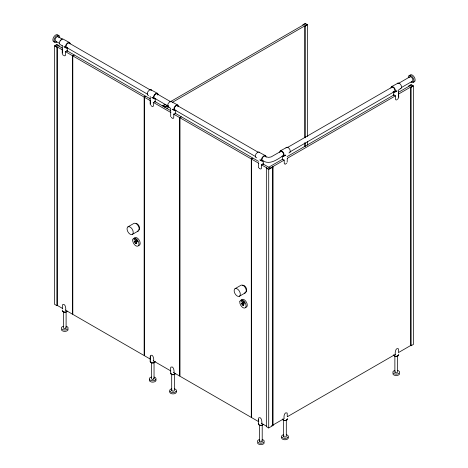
<?xml version="1.0" encoding="UTF-8"?>
<svg xmlns="http://www.w3.org/2000/svg" width="468" height="468" viewBox="0 0 468 468"><rect width="100%" height="100%" fill="white"/><g stroke="black" fill="none" stroke-linecap="round" stroke-linejoin="round"><path stroke-width="0.7" d="M287.165 162.174L287.293 158.184M279.607 152.352L280.268 150.889L287.188 147.174C289.271 147.724 290.704 150.21 290.142 152.293L288.92 152.995M390.868 88.119L391.529 86.65L398.449 82.941C400.532 83.491 401.965 85.977 401.404 88.054L398.578 89.967L398.748 97.531M170.68 367.848L170.843 367.152C173.657 365.508 174.377 371.352 174.008 372.692M258.394 162.952L258.529 166.941M263.092 163.975L261.542 164.871L261.384 168.591L260.928 168.995L259.956 168.813M258.529 421.487L258.5 418.55M62.425 49.807L62.396 52.919M67.117 50.837L65.573 51.732L65.415 55.446L64.76 55.867L63.666 55.435M62.425 308.266L62.554 304.633C65.374 302.989 66.087 308.833 65.725 310.173M150.363 100.579L150.491 104.569M155.06 101.609L153.51 102.498L153.352 106.218L152.24 106.575L150.948 105.505M175.406 113.355L173.862 114.251L173.698 117.965L173.242 118.375L172.271 118.188M150.363 359.038L150.491 355.405C153.311 353.755 154.03 359.599 153.662 360.945M398.426 97.941L397.771 99.117M66.105 312.068L66.105 328.062L64.76 328.84L63.414 328.062L63.414 311.337M154.042 362.109L154.042 378.834L152.697 379.612L151.351 378.834L151.351 362.109M174.388 373.856L174.388 390.581L173.043 391.359L171.697 390.581L172.089 390.031M262.209 424.558L262.209 441.283L260.863 442.061L259.518 441.283L259.91 440.733M286.305 419.714L286.305 436.439L284.959 437.217L283.614 436.439L284.006 435.889M397.566 355.481L397.566 372.206L396.22 372.978L394.875 372.2L395.267 371.656M286.703 163.11L285.416 164.18L284.304 163.823L284.146 160.109L282.596 159.214L268.72 167.228M285.966 147.882L286.457 147.315M281.865 156.271L283.468 156.429L283.953 155.862C284.521 153.785 283.081 151.299 280.999 150.749L280.268 150.889M397.227 83.643L397.718 83.082M393.126 92.032L394.729 92.19L395.214 91.629C395.782 89.552 394.343 87.06 392.26 86.51L391.529 86.65M258.664 417.854C261.477 416.21 262.197 422.054 261.828 423.394M397.314 99.579L396.22 100.012L395.565 99.59L395.407 95.87L393.857 94.975M54.522 45.829L56.903 47.204L57.318 46.964L57.318 305.423L56.903 305.662L54.522 304.294L54.522 45.829L56.903 44.46L59.284 45.829L58.869 46.069M65.227 51.527L72.669 55.827L74.219 54.931L66.772 50.638M72.792 55.897L74.336 55.002L145.735 96.227L144.185 97.116L72.792 55.897L72.792 314.356L144.185 355.575L144.185 97.116M150.637 359.301L144.308 355.645L144.308 97.186L145.852 96.291L150.286 98.853M162.396 105.844L164.771 104.469L165.192 104.709M165.695 104.417L163.168 105.879L164.713 106.768L167.24 105.312M170.112 101.866L305.247 23.845L306.797 24.74L172.294 102.393M164.771 107.219L167.152 105.844L167.152 108.763M304.773 137.615L304.773 25.91L305.189 26.149L307.57 24.775L307.57 136.481M173.435 114.005L179.765 117.661L181.315 116.766L174.979 113.11M179.887 117.725L181.432 116.836L252.831 158.055L251.287 158.95L179.887 117.725L179.887 376.19L251.287 417.409L251.287 158.95M127.951 226.84L133.901 223.406A4.376 2.527 60 0 1 138.663 226.693A4.376 2.527 60 0 1 137.276 231.18M258.822 421.762L251.404 417.479L251.404 159.015L252.948 158.125L258.517 161.337M132.327 234.421A4.376 2.527 60 0 0 130.941 227.641A4.376 2.527 60 0 0 127.15 229.829A4.376 2.527 60 0 0 132.327 234.421L138.276 230.987M281.648 150.871L271.124 156.92L268.72 157.359L266.315 156.92M287.329 147.59L392.722 86.744M398.403 83.462L410.395 76.541M283.538 155.61C277.799 158.857 271.323 164.525 264.233 161.542M289.85 151.965L394.618 91.476M401.556 87.469L412.285 81.274M283.468 156.429L285.802 155.078L284.959 155.434M394.729 92.19L397.063 90.845L395.559 91.43M273.06 425.447L272.645 425.207L272.645 166.748L273.06 166.988L273.06 425.447L268.72 427.957L266.339 426.582L266.339 168.123L266.754 167.877M287.077 156.628L394.062 94.858M398.496 92.301L411.156 84.989L412.7 85.884L398.777 93.928M284.193 160.079L268.72 169.012L261.296 164.73M287.358 158.254L395.612 95.753M266.339 168.123L268.72 169.492L273.06 166.988M411.097 87.294L413.478 85.919L413.478 344.378L411.097 345.753L410.682 345.513L410.682 87.054L411.097 87.294L411.097 345.753M235.047 288.674L240.997 285.24A4.376 2.527 60 0 1 245.758 288.528A4.376 2.527 60 0 1 244.372 293.009M239.423 296.25A4.376 2.527 60 0 0 238.036 289.476A4.376 2.527 60 0 0 234.246 291.658A4.376 2.527 60 0 0 239.423 296.25L245.372 292.816M271.528 425.851L284.193 418.538C283.456 416.883 284.486 411.425 287.165 413.01L287.293 416.643M287.358 416.713L395.612 354.212M398.777 352.386L411.436 345.074M155.791 98.66L154.188 98.824L151.854 97.473L152.697 97.83M176.138 110.413L174.541 110.571L172.206 109.219L173.043 109.576M263.823 161.033L262.22 161.191L259.886 159.845L260.729 160.202M400.181 88.762L400.912 88.622M283.994 155.674L284.298 155.663M65.421 47.286L65.725 47.297M153.358 98.058L153.662 98.064M173.704 109.804L174.008 109.816M261.39 160.43L261.694 160.436M395.255 354.311C394.887 352.971 395.606 347.127 398.426 348.777L398.555 352.41M70.112 43.974A3.2 1.849 -60 0 0 69.451 42.512L67.854 42.67L66.251 44.361A3.2 1.849 -60 0 0 66.251 48.052L66.988 48.192M158.049 94.747A3.2 1.849 -60 0 0 157.388 93.284L150.468 89.569L149.602 89.868L148.005 91.558A3.2 1.849 -60 0 0 147.999 95.25L148.736 95.39M157.388 93.284L155.791 93.442L154.188 95.127A3.2 1.849 -60 0 0 154.188 98.824M178.402 106.493A3.2 1.849 -60 0 0 177.735 105.031L176.138 105.189L174.541 106.874A3.2 1.849 -60 0 0 174.535 110.571M177.735 105.031L170.814 101.316L169.948 101.614L168.351 103.305A3.2 1.849 -60 0 0 168.351 106.996L169.083 107.137M266.081 157.119A3.2 1.849 -60 0 0 265.42 155.651L258.5 151.942L257.634 152.24L256.037 153.925A3.2 1.849 -60 0 0 256.031 157.622L256.768 157.763M265.42 155.657L263.823 155.815L262.22 157.5A3.2 1.849 -60 0 0 262.22 161.197M64.76 47.057L63.917 46.701L66.251 48.052M307.57 24.775L305.189 23.4L302.808 24.775L303.229 25.015M413.478 85.919L411.097 84.544L408.716 85.919L409.131 86.159M69.451 42.512L62.531 38.797L61.665 39.096L60.068 40.786A3.2 1.849 -60 0 0 60.068 44.478L62.402 45.829M57.611 36.451L62.039 39.014M69.001 43.033L150.655 90.172M156.985 93.828L170.908 101.866M177.237 105.522L258.254 152.293M55.715 41.19L59.518 43.384M65.848 47.04L147.496 94.179M154.458 98.198L168.386 106.236M174.078 109.53L255.733 156.669M166.737 105.604L167.152 105.844M168.351 106.996L170.685 108.348L170.715 116.696M62.431 48.128L56.844 44.905L55.3 45.8L62.741 50.094M154.721 101.41L170.551 110.553M262.846 163.835L270.264 168.123M144.308 97.186L150.637 100.842M153.171 102.305L170.902 112.542M251.404 159.015L258.822 163.303M57.16 305.329L62.741 308.558M65.227 309.986L72.669 314.285L72.669 55.827M153.171 360.764L170.902 371.001M173.435 372.464L179.765 376.12L179.765 117.661M261.296 423.189L266.245 426.044M259.178 168.117L259.635 168.579M171.949 117.954L171.3 117.252M63.11 55.242L62.232 53.387L62.232 45.601M261.817 440.733L262.209 441.283M153.65 378.284L154.042 378.834M65.707 327.512L66.105 328.062M398.555 93.951L398.584 97.057M258.394 167.322L258.576 167.836M394.875 356.206L394.875 372.2M393.699 91.863L393.699 95.408M307.57 141.593L307.57 145.244M305.189 26.149L305.189 137.855M305.189 142.968L305.189 146.619M304.773 142.728L304.773 146.379M283.614 419.714L283.614 436.439M282.438 156.101L282.438 159.641M268.72 169.492L268.72 427.957M263.25 161.577L263.25 164.408M259.518 425.289L259.518 441.283M258.336 419.024L258.336 423.832M175.57 110.243L175.57 113.782M171.697 373.856L171.697 390.581M170.522 368.322L170.522 373.131A2.527 1.457 0 0 0 172.552 374.558A2.527 1.457 0 0 0 175.377 373.686M155.218 98.496L155.218 102.036M150.169 96.373L150.169 104.159M150.169 356.575L150.169 361.384M67.281 47.724L67.281 51.264M56.903 47.204L56.903 305.662M168.299 105.967A2.527 1.457 -60 0 1 168.164 105.259M175.453 110.097A2.527 1.457 -60 0 1 174.412 108.26A2.527 1.457 -60 0 1 176.372 105.622A2.527 1.457 -60 0 1 177.922 106.768M136.077 223.4A3.563 2.059 60 0 1 139.136 226.237A3.563 2.059 60 0 1 138.821 229.729M262.15 439.487A3.364 1.942 0 0 1 263.531 442.465A3.364 1.942 0 0 1 258.196 442.465A3.364 1.942 0 0 1 259.576 439.487M264.227 442.658A3.364 1.942 0 0 1 260.863 444.6A3.364 1.942 0 0 1 257.499 442.658M151.199 89.71A3.2 1.849 -60 0 1 151.69 90.277M155.107 98.35A2.527 1.457 -60 0 1 154.066 96.513A2.527 1.457 -60 0 1 156.025 93.875A2.527 1.457 -60 0 1 157.576 95.022M54.621 41.95A4.037 2.334 -60 0 1 53.697 37.107A4.037 2.334 -60 0 1 58.354 35.492M56.903 42.26A4.037 2.334 -60 0 1 54.048 40.611A4.037 2.334 -60 0 1 56.903 35.662A4.037 2.334 -60 0 1 59.758 37.311M56.218 41.26A2.527 1.457 -60 0 1 55.639 38.23A2.527 1.457 -60 0 1 58.553 37.218M409.646 75.576A4.042 2.334 60 0 1 414.309 77.197A4.042 2.334 60 0 1 413.379 82.04M408.236 77.395A4.042 2.334 60 0 1 411.097 75.746A4.042 2.334 60 0 1 413.952 80.695A4.042 2.334 60 0 1 411.097 82.345M409.447 77.308A2.527 1.457 60 0 1 412.361 78.32A2.527 1.457 60 0 1 411.781 81.35M66.877 311.045A2.118 1.223 0 0 1 64.76 312.267A2.118 1.223 0 0 1 62.636 311.045M67.088 311.167A2.527 1.457 0 0 1 63.794 311.957A2.527 1.457 0 0 1 62.425 310.056M280.215 151.919A2.527 1.457 60 0 1 283.128 152.931A2.527 1.457 60 0 1 282.549 155.955M399.59 373.575A3.364 1.942 0 0 1 396.22 375.523A3.364 1.942 0 0 1 392.857 373.575M397.507 370.41A3.364 1.942 0 0 1 398.894 373.388A3.364 1.942 0 0 1 393.553 373.388A3.364 1.942 0 0 1 394.933 370.41M241.231 300.275A4.446 2.568 60 0 1 246.361 302.059A4.446 2.568 60 0 1 245.343 307.388M287.083 419.422A2.118 1.223 0 0 1 284.959 420.644A2.118 1.223 0 0 1 282.842 419.422M287.293 418.433A2.527 1.457 0 0 1 285.451 420.416A2.527 1.457 0 0 1 282.438 418.989M398.344 355.189A2.118 1.223 0 0 1 396.22 356.411A2.118 1.223 0 0 1 394.103 355.189M398.555 354.194A2.527 1.457 0 0 1 396.712 356.183A2.527 1.457 0 0 1 393.699 354.75M60.401 40.979A2.527 1.457 -60 0 1 60.98 40.201M61.665 39.645A2.527 1.457 -60 0 1 62.349 39.411M67.17 47.578A2.527 1.457 -60 0 1 66.591 44.554A2.527 1.457 -60 0 1 69.498 43.542M66.046 326.266A3.364 1.942 0 0 1 67.427 329.244A3.364 1.942 0 0 1 62.086 329.244A3.364 1.942 0 0 1 63.472 326.266M68.123 329.437A3.364 1.942 0 0 1 64.76 331.379A3.364 1.942 0 0 1 61.39 329.437M391.476 87.68A2.527 1.457 60 0 1 393.588 87.697A2.527 1.457 60 0 1 394.898 90.716A2.527 1.457 60 0 1 393.126 91.482M262.981 424.265A2.118 1.223 0 0 1 260.863 425.488A2.118 1.223 0 0 1 258.745 424.265M263.197 424.388A2.527 1.457 0 0 1 259.898 425.178A2.527 1.457 0 0 1 258.529 423.277M134.971 242.108A1.345 0.778 60 0 1 135.849 241.096A1.345 0.778 60 0 1 136.732 243.126A1.345 0.778 60 0 1 135.176 242.582M134.135 238.44A4.446 2.568 60 0 1 139.265 240.224A4.446 2.568 60 0 1 138.247 245.56M155.803 379.466A3.364 1.942 0 0 1 152.697 382.151A3.364 1.942 0 0 1 149.584 379.466M153.984 377.038A3.364 1.942 0 0 1 155.364 380.016A3.364 1.942 0 0 1 150.023 380.016A3.364 1.942 0 0 1 151.41 377.038M175.167 373.563A2.118 1.223 0 0 1 172.633 374.763A2.118 1.223 0 0 1 171.083 373.095M154.656 361.349A2.118 1.223 0 0 1 153.112 363.016A2.118 1.223 0 0 1 150.573 361.817M155.218 361.384A2.527 1.457 0 0 1 152.205 362.811A2.527 1.457 0 0 1 150.363 360.822M242.354 285.392A3.563 2.059 60 0 1 245.922 287.446A3.563 2.059 60 0 1 245.922 291.564M288.072 437.071A3.364 1.942 0 0 1 284.959 439.756A3.364 1.942 0 0 1 281.853 437.071M286.246 434.643A3.364 1.942 0 0 1 287.633 437.621A3.364 1.942 0 0 1 282.292 437.621A3.364 1.942 0 0 1 283.672 434.643M259.231 152.082A3.2 1.849 -60 0 1 259.722 152.644M263.139 160.723A2.527 1.457 -60 0 1 262.56 157.693A2.527 1.457 -60 0 1 265.473 156.681M176.155 391.213A3.364 1.942 0 0 1 173.043 393.898A3.364 1.942 0 0 1 169.937 391.213M174.33 388.785A3.364 1.942 0 0 1 175.716 391.763A3.364 1.942 0 0 1 170.375 391.763A3.364 1.942 0 0 1 171.756 388.785M137.68 241.143L137.071 241.488A2.445 1.41 60 0 0 134.632 240.078L134.023 239.031A3.65 2.106 60 0 1 137.68 241.143M244.776 302.971L244.173 303.322A2.445 1.41 60 0 0 241.728 301.913L241.119 300.865A3.65 2.106 60 0 1 244.776 302.971M241.769 303.475A1.345 0.778 60 0 0 243.073 305.393A1.345 0.778 60 0 0 243.29 303.627A1.345 0.778 60 0 0 241.769 303.475M242.003 303.34A1.345 0.778 60 0 0 243.313 305.253A1.345 0.778 60 0 0 243.53 303.492A1.345 0.778 60 0 0 242.003 303.34M239.832 301.755A4.446 2.568 60 0 0 244.15 308.079A4.446 2.568 60 0 0 244.863 302.252A4.446 2.568 60 0 0 239.832 301.755M134.667 241.646A1.345 0.778 60 0 0 135.977 243.559A1.345 0.778 60 0 0 136.194 241.798A1.345 0.778 60 0 0 134.667 241.646M132.737 239.92A4.446 2.568 60 0 0 137.054 246.244A4.446 2.568 60 0 0 137.767 240.423A4.446 2.568 60 0 0 132.737 239.92"/></g></svg>
